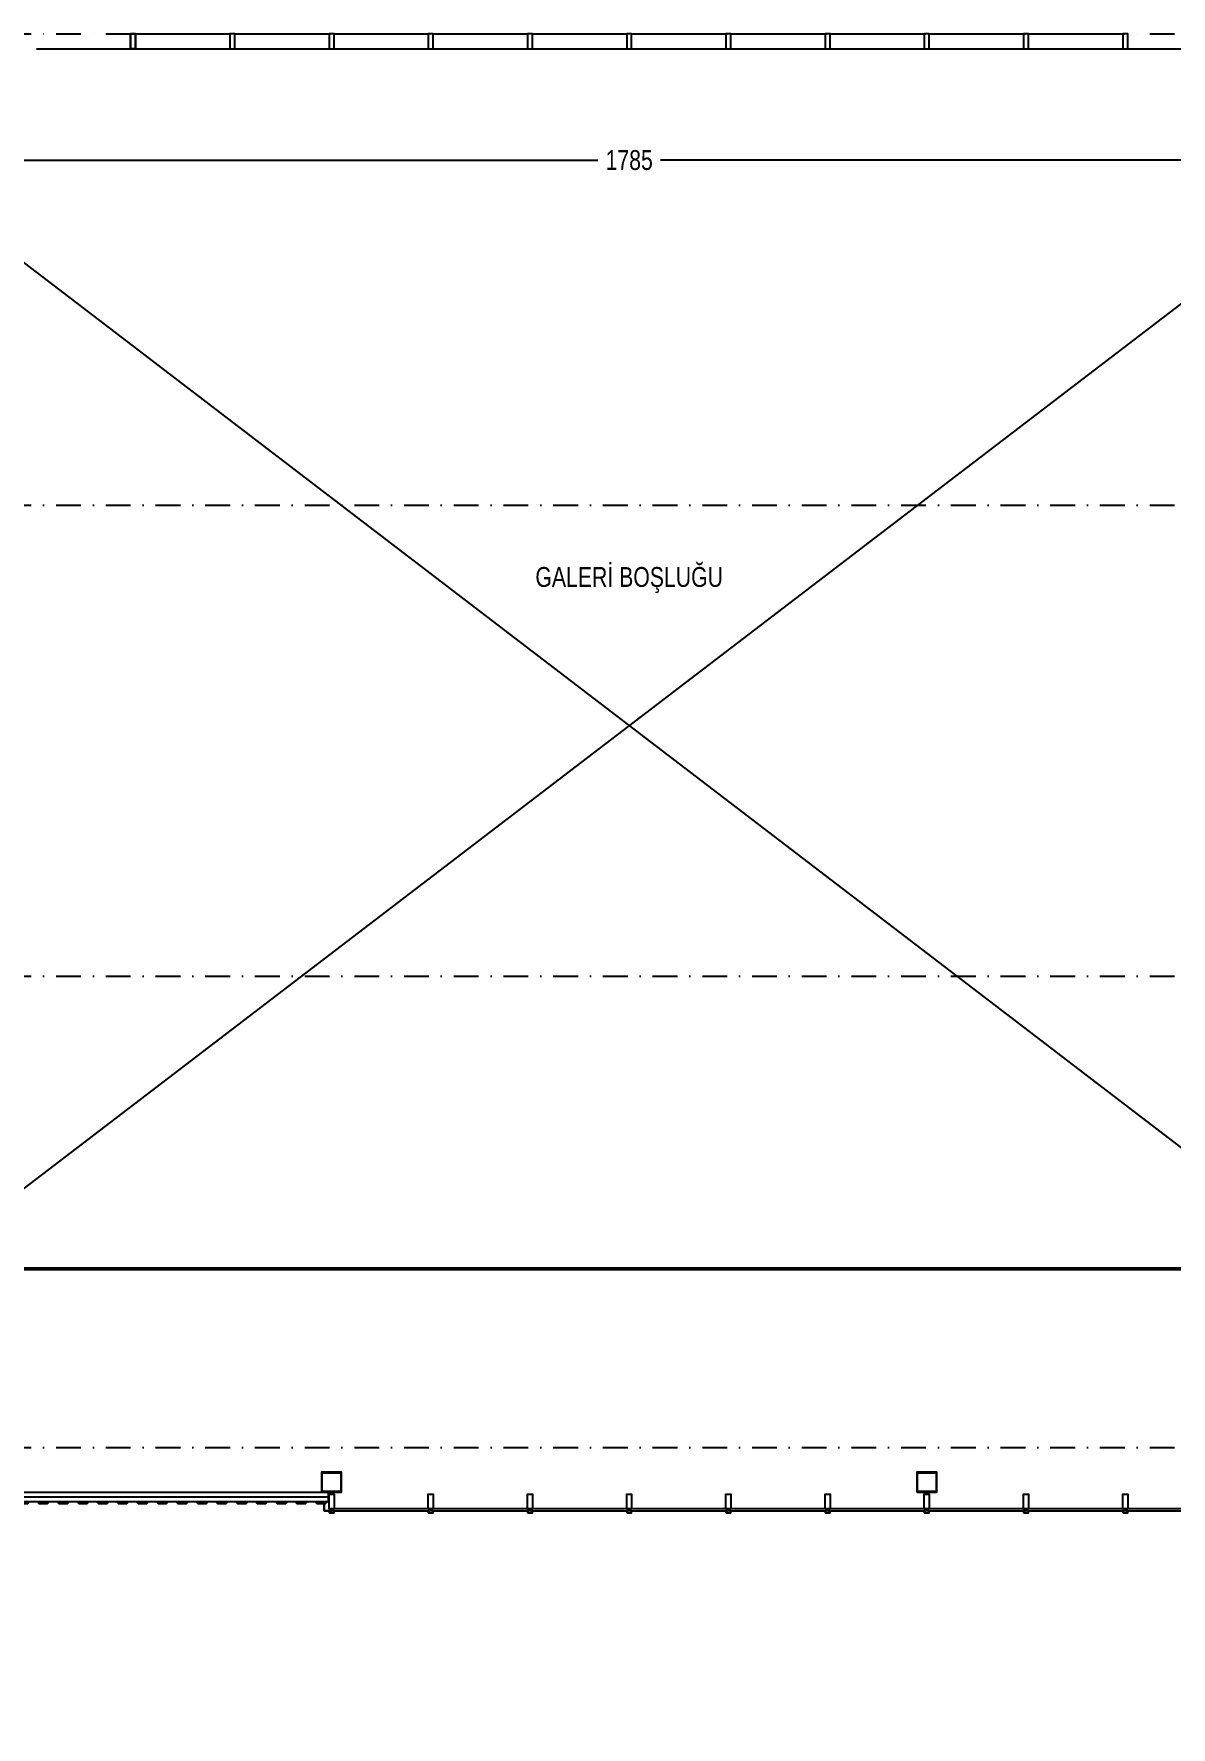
# Model space of a CAD drawing. Header units: centimetres. Extents: x 26569 to 160723, y -3143 to 14565.
# Drawn here: x 93141 to 94287, y 1282 to 2989 of the extents above; entities that cross this region are included whole.
import ezdxf

# ---------------------------------------------------------------- set-up
doc = ezdxf.new("R2010")
doc.units = ezdxf.units.CM
doc.header["$LTSCALE"] = 100
doc.linetypes.add('DASHDOT2', pattern=[0.5, 0.25, -0.125, 0, -0.125])
for name, color, linetype in [('A-ANNO-DIMS', 187, 'Continuous'), ('A-ANNO-GRID', 155, 'DASHDOT2'), ('A-ANNO-TEXT', 50, 'Continuous'), ('A-ELEV-03', 251, 'Continuous'), ('A-ELEV-04', 250, 'Continuous'), ('A-GLAZ-FRME', 12, 'Continuous'), ('A-GLAZ-FULL', 130, 'Continuous'), ('A-GLAZ-SILL', 8, 'Continuous'), ('A-WALL-INSL', 249, 'Continuous'), ('A-WALL-SNWPNL', 200, 'Continuous'), ('A-WALL-STEL', 202, 'Continuous'), ('S-STEL', 3, 'Continuous')]:
    doc.layers.add(name, color=color, linetype=linetype)
doc.layers.add('GEB-BEZUG', color=2, linetype='Continuous', lineweight=50, true_color=0xffff00)
doc.styles.add('Fields_100', font='act_simplex.shx', dxfattribs={"width": 0.8, "height": 20})
doc.linetypes.add('BATTING', pattern='A,0.00254,-2.54,[134,ltypeshp.shx,S=2.54,R=0,X=-2.54,Y=0],-5.08,[134,ltypeshp.shx,S=2.54,R=180,X=2.54,Y=0],-2.54', length=10.16254)
doc.dimstyles.new('FIELDS_100', dxfattribs={"dimscale": 0, "dimtxt": 20, "dimasz": 5, "dimexe": 5, "dimexo": 5, "dimgap": 5, "dimtad": 0, "dimdec": 0, "dimzin": 0, "dimdsep": 46, "dimtxsty": 'Fields_100', "dimblk": 'DOT', "dimcen": 0.09, "dimclrt": 50, "dimadec": 0, "dimazin": 0, "dimtfac": 1, "dimtdec": 0, "dimtix": 1, "dimtofl": 0, "dimtmove": 1, "dimatfit": 3, "dimfxl": 5, "dimfxlon": 1, "dimtolj": 1, "dimtzin": 0, "dimarcsym": 0})

# ---------------------------------------------------------------- blocks, each defined once
blk = doc.blocks.new('_Dot')
at = {"color": 0, "linetype": 'ByBlock', "lineweight": -2}
blk.add_line((-0.5, 0), (-1, 0), dxfattribs=at)
at = {"color": 0, "linetype": 'ByBlock', "const_width": 0.5}
blk.add_lwpolyline([(-0.25, 0, 1), (0.25, 0, 1)], format="xyb", close=True, dxfattribs=at)
blk = doc.blocks.new('*D332')
at = {"layer": 'A-ANNO-DIMS', "color": 0, "lineweight": -2, "transparency": 16777216}
for p, q in [((92848.4, 2866.3), (92848.4, 2856.3)), ((92853.4, 2861.3), (93709.2, 2861.3)), ((94628.4, 2861.3), (93772.5, 2861.3)), ((94633.4, 2866.3), (94633.4, 2856.3))]:
    blk.add_line(p, q, dxfattribs=at)
at = {"layer": 'DEFPOINTS', "color": 0, "transparency": 16777216}
for p in [(92848.4, 2973.6), (94633.4, 2973.6), (94633.4, 2861.3)]:
    blk.add_point(p, dxfattribs=at)
at = {"layer": 'A-ANNO-DIMS', "color": 0, "lineweight": -2, "transparency": 16777216, "xscale": 5, "yscale": 5, "zscale": 5, "rotation": 180}
blk.add_blockref('_Dot', (92848.4, 2861.3), dxfattribs=at)
at = {"layer": 'A-ANNO-DIMS', "color": 0, "lineweight": -2, "transparency": 16777216, "xscale": 5, "yscale": 5, "zscale": 5}
blk.add_blockref('_Dot', (94633.4, 2861.3), dxfattribs=at)
at = {"layer": 'A-ANNO-DIMS', "color": 50, "transparency": 16777216, "insert": (93740.9, 2861.3), "char_height": 20, "attachment_point": 5, "style": 'Fields_100'}
blk.add_mtext('\\A1;1785', dxfattribs=at)
blk = doc.blocks.new('*U418')
at = {"layer": 'A-WALL-SNWPNL'}
blk.add_lwpolyline([(50, 1), (42, 1), (40, -1), (32, -1), (30, 1), (22, 1), (20, -1), (12, -1), (10, 1), (2, 1), (0, -1), (-8, -1), (-10, 1), (-18, 1), (-20, -1), (-28, -1), (-30, 1), (-38, 1), (-40, -1), (-48, -1), (-50, 1)], dxfattribs=at)
blk = doc.blocks.new('*U419')
at = {"layer": 'A-WALL-STEL', "color": 0, "linetype": 'ByBlock', "lineweight": -2, "transparency": 16777216}
for p in [(0, 0), (100, 0), (200, 0), (300, 0), (400, 0), (500, 0), (600, 0), (700, 0)]:
    blk.add_blockref('*U418', p, dxfattribs=at)
blk = doc.blocks.new('*D890')
at = {"layer": 'A-ANNO-DIMS', "color": 0, "lineweight": -2, "transparency": 16777216}
for p, q in [((92540.9, 628), (92540.9, 618)), ((92545.9, 623), (92965.3, 623)), ((93435.9, 623), (93016.4, 623)), ((93440.9, 628), (93440.9, 618))]:
    blk.add_line(p, q, dxfattribs=at)
at = {"layer": 'DEFPOINTS', "color": 0, "transparency": 16777216}
for p in [(92540.9, 1538.6), (93440.9, 1538.6), (93440.9, 623)]:
    blk.add_point(p, dxfattribs=at)
at = {"layer": 'A-ANNO-DIMS', "color": 0, "lineweight": -2, "transparency": 16777216, "xscale": 5, "yscale": 5, "zscale": 5, "rotation": 180}
blk.add_blockref('_Dot', (92540.9, 623), dxfattribs=at)
at = {"layer": 'A-ANNO-DIMS', "color": 0, "lineweight": -2, "transparency": 16777216, "xscale": 5, "yscale": 5, "zscale": 5}
blk.add_blockref('_Dot', (93440.9, 623), dxfattribs=at)
at = {"layer": 'A-ANNO-DIMS', "color": 50, "transparency": 16777216, "insert": (92990.9, 623), "char_height": 20, "attachment_point": 5, "style": 'Fields_100'}
blk.add_mtext('\\A1;900', dxfattribs=at)
blk = doc.blocks.new('*D891')
at = {"layer": 'A-ANNO-DIMS', "color": 0, "lineweight": -2, "transparency": 16777216}
for p, q in [((93440.9, 628), (93440.9, 618)), ((93445.9, 623), (93865.3, 623)), ((94335.9, 623), (93916.4, 623)), ((94340.9, 628), (94340.9, 618))]:
    blk.add_line(p, q, dxfattribs=at)
at = {"layer": 'DEFPOINTS', "color": 0, "transparency": 16777216}
for p in [(93440.9, 1538.6), (94340.9, 1538.6), (94340.9, 623)]:
    blk.add_point(p, dxfattribs=at)
at = {"layer": 'A-ANNO-DIMS', "color": 0, "lineweight": -2, "transparency": 16777216, "xscale": 5, "yscale": 5, "zscale": 5, "rotation": 180}
blk.add_blockref('_Dot', (93440.9, 623), dxfattribs=at)
at = {"layer": 'A-ANNO-DIMS', "color": 0, "lineweight": -2, "transparency": 16777216, "xscale": 5, "yscale": 5, "zscale": 5}
blk.add_blockref('_Dot', (94340.9, 623), dxfattribs=at)
at = {"layer": 'A-ANNO-DIMS', "color": 50, "transparency": 16777216, "insert": (93890.9, 623), "char_height": 20, "attachment_point": 5, "style": 'Fields_100'}
blk.add_mtext('\\A1;900', dxfattribs=at)
blk = doc.blocks.new('*D899')
at = {"layer": 'A-ANNO-DIMS', "color": 0, "lineweight": -2, "transparency": 16777216}
for p, q in [((87448.4, 541.6), (87448.4, 531.6)), ((87453.4, 536.6), (92827.8, 536.6)), ((98280.9, 536.6), (92906.4, 536.6)), ((98285.9, 541.6), (98285.9, 531.6))]:
    blk.add_line(p, q, dxfattribs=at)
at = {"layer": 'DEFPOINTS', "color": 0, "transparency": 16777216}
for p in [(98285.9, 1518.6), (87448.4, 853.6), (98285.9, 536.6)]:
    blk.add_point(p, dxfattribs=at)
at = {"layer": 'A-ANNO-DIMS', "color": 0, "lineweight": -2, "transparency": 16777216, "xscale": 5, "yscale": 5, "zscale": 5, "rotation": 180}
blk.add_blockref('_Dot', (87448.4, 536.6), dxfattribs=at)
at = {"layer": 'A-ANNO-DIMS', "color": 0, "lineweight": -2, "transparency": 16777216, "xscale": 5, "yscale": 5, "zscale": 5}
blk.add_blockref('_Dot', (98285.9, 536.6), dxfattribs=at)
at = {"layer": 'A-ANNO-DIMS', "color": 50, "transparency": 16777216, "insert": (92867.1, 536.6), "char_height": 20, "attachment_point": 5, "style": 'Fields_100'}
blk.add_mtext('\\A1;10838', dxfattribs=at)

msp = doc.modelspace()

# ---------------------------------------------------------------- linework, layer by layer
at = {"layer": 'A-ANNO-GRID'}
for p, q in [((76981.01, 2988.62), (98785.86, 2988.62)), ((76981.01, 2513.62), (98785.86, 2513.62)), ((76981.01, 2038.62), (98785.86, 2038.62)), ((76981.01, 1563.62), (98785.86, 1563.62))]:
    msp.add_line(p, q, dxfattribs=at)
at = {"layer": 'A-ELEV-03', "elevation": 0}
for points in [[(93437.36, 1508.59), (92544.36, 1508.59), (92544.36, 1518.59)], [(93437.36, 1518.59), (93437.36, 1508.59)]]:
    msp.add_lwpolyline(points, dxfattribs=at)
at = {"layer": 'A-ELEV-04'}
for p, q in [((92848.36, 1608.62), (94633.36, 2973.62)), ((92848.36, 2973.62), (94633.36, 1608.62))]:
    msp.add_line(p, q, dxfattribs=at)
at = {"layer": 'A-GLAZ-FRME'}
for points in [[(93243.36, 2973.59), (93238.36, 2973.59), (93238.36, 2988.59), (93243.36, 2988.59)], [(93238.36, 2973.59), (93243.36, 2973.59), (93243.36, 2988.59), (93238.36, 2988.59)], [(93338.36, 2973.59), (93343.36, 2973.59), (93343.36, 2988.59), (93338.36, 2988.59)], [(93438.36, 2973.59), (93443.36, 2973.59), (93443.36, 2988.59), (93438.36, 2988.59)], [(93538.36, 2973.59), (93543.36, 2973.59), (93543.36, 2988.59), (93538.36, 2988.59)], [(93638.36, 2973.59), (93643.36, 2973.59), (93643.36, 2988.59), (93638.36, 2988.59)], [(93738.36, 2973.59), (93743.36, 2973.59), (93743.36, 2988.59), (93738.36, 2988.59)], [(93838.36, 2973.59), (93843.36, 2973.59), (93843.36, 2988.59), (93838.36, 2988.59)], [(93938.36, 2973.59), (93943.36, 2973.59), (93943.36, 2988.59), (93938.36, 2988.59)], [(94038.36, 2973.59), (94043.36, 2973.59), (94043.36, 2988.59), (94038.36, 2988.59)], [(94138.36, 2973.59), (94143.36, 2973.59), (94143.36, 2988.59), (94138.36, 2988.59)], [(94238.36, 2973.59), (94243.36, 2973.59), (94243.36, 2988.59), (94238.36, 2988.59)]]:
    msp.add_lwpolyline(points, close=True, dxfattribs=at)
at = {"layer": 'A-GLAZ-FRME', "elevation": 0}
for points in [[(93443.36, 1501.59), (93438.36, 1501.59), (93438.36, 1516.59), (93443.36, 1516.59)], [(93543.36, 1501.59), (93538.36, 1501.59), (93538.36, 1516.59), (93543.36, 1516.59)], [(93643.36, 1501.59), (93638.36, 1501.59), (93638.36, 1516.59), (93643.36, 1516.59)], [(93743.36, 1501.59), (93738.36, 1501.59), (93738.36, 1516.59), (93743.36, 1516.59)], [(93843.36, 1501.59), (93838.36, 1501.59), (93838.36, 1516.59), (93843.36, 1516.59)], [(93943.36, 1501.59), (93938.36, 1501.59), (93938.36, 1516.59), (93943.36, 1516.59)], [(94043.36, 1501.59), (94038.36, 1501.59), (94038.36, 1516.59), (94043.36, 1516.59)], [(94143.36, 1501.59), (94138.36, 1501.59), (94138.36, 1516.59), (94143.36, 1516.59)], [(94243.36, 1501.59), (94238.36, 1501.59), (94238.36, 1516.59), (94243.36, 1516.59)], [(93438.36, 1497.59), (93443.36, 1497.59), (93443.36, 1499.59), (93438.36, 1499.59)], [(93538.36, 1497.59), (93543.36, 1497.59), (93543.36, 1499.59), (93538.36, 1499.59)], [(93638.36, 1497.59), (93643.36, 1497.59), (93643.36, 1499.59), (93638.36, 1499.59)], [(93738.36, 1497.59), (93743.36, 1497.59), (93743.36, 1499.59), (93738.36, 1499.59)], [(93838.36, 1497.59), (93843.36, 1497.59), (93843.36, 1499.59), (93838.36, 1499.59)], [(93938.36, 1497.59), (93943.36, 1497.59), (93943.36, 1499.59), (93938.36, 1499.59)], [(94038.36, 1497.59), (94043.36, 1497.59), (94043.36, 1499.59), (94038.36, 1499.59)], [(94138.36, 1497.59), (94143.36, 1497.59), (94143.36, 1499.59), (94138.36, 1499.59)], [(94238.36, 1497.59), (94243.36, 1497.59), (94243.36, 1499.59), (94238.36, 1499.59)]]:
    msp.add_lwpolyline(points, close=True, dxfattribs=at)
at = {"layer": 'A-GLAZ-FULL'}
for p, q in [((93243.36, 2988.59), (93338.36, 2988.59)), ((93343.36, 2988.59), (93438.36, 2988.59)), ((93443.36, 2988.59), (93538.36, 2988.59)), ((93543.36, 2988.59), (93638.36, 2988.59)), ((93643.36, 2988.59), (93738.36, 2988.59)), ((93743.36, 2988.59), (93838.36, 2988.59)), ((93843.36, 2988.59), (93938.36, 2988.59)), ((93943.36, 2988.59), (94038.36, 2988.59)), ((94043.36, 2988.59), (94138.36, 2988.59)), ((94143.36, 2988.59), (94238.36, 2988.59))]:
    msp.add_line(p, q, dxfattribs=at)
at = {"layer": 'A-GLAZ-FULL', "elevation": 0}
for points in [[(93441.86, 1499.59), (93539.86, 1499.59), (93539.86, 1501.59), (93441.86, 1501.59)], [(93541.86, 1499.59), (93639.86, 1499.59), (93639.86, 1501.59), (93541.86, 1501.59)], [(93641.86, 1499.59), (93739.86, 1499.59), (93739.86, 1501.59), (93641.86, 1501.59)], [(93741.86, 1499.59), (93839.86, 1499.59), (93839.86, 1501.59), (93741.86, 1501.59)], [(93841.86, 1499.59), (93939.86, 1499.59), (93939.86, 1501.59), (93841.86, 1501.59)], [(93941.86, 1499.59), (94039.86, 1499.59), (94039.86, 1501.59), (93941.86, 1501.59)], [(94041.86, 1499.59), (94139.86, 1499.59), (94139.86, 1501.59), (94041.86, 1501.59)], [(94141.86, 1499.59), (94239.86, 1499.59), (94239.86, 1501.59), (94141.86, 1501.59)], [(94241.86, 1499.59), (94339.86, 1499.59), (94339.86, 1501.59), (94241.86, 1501.59)]]:
    msp.add_lwpolyline(points, close=True, dxfattribs=at)
at = {"layer": 'A-GLAZ-SILL'}
for p, q in [((93143.36, 2973.62), (93238.36, 2973.62)), ((93243.36, 2973.62), (93338.36, 2973.62)), ((93343.36, 2973.62), (93438.36, 2973.62)), ((93443.36, 2973.62), (93538.36, 2973.62)), ((93543.36, 2973.62), (93638.36, 2973.62)), ((93643.36, 2973.62), (93738.36, 2973.62)), ((93743.36, 2973.62), (93838.36, 2973.62)), ((93843.36, 2973.62), (93938.36, 2973.62)), ((93943.36, 2973.62), (94038.36, 2973.62)), ((94043.36, 2973.62), (94138.36, 2973.62)), ((94143.36, 2973.62), (94238.36, 2973.62)), ((94243.36, 2973.62), (94338.36, 2973.62))]:
    msp.add_line(p, q, dxfattribs=at)
at = {"layer": 'A-WALL-INSL', "linetype": 'BATTING', "ltscale": 0.005}
msp.add_line((93437.36, 1513.59), (92545.86, 1513.59), dxfattribs=at)
at = {"layer": 'A-WALL-SNWPNL'}
msp.add_line((92544.36, 1518.59), (93437.36, 1518.59, 0), dxfattribs=at)
at = {"layer": 'A-WALL-SNWPNL', "elevation": 0}
msp.add_lwpolyline([(93437.36, 1508.59), (93436.36, 1508.59), (93434.36, 1506.59), (93426.36, 1506.59), (93424.36, 1508.59), (93416.36, 1508.59), (93414.36, 1506.59), (93406.36, 1506.59), (93404.36, 1508.59), (93396.36, 1508.59), (93394.36, 1506.59), (93386.36, 1506.59), (93384.36, 1508.59), (93376.36, 1508.59), (93374.36, 1506.59), (93366.36, 1506.59), (93364.36, 1508.59), (93356.36, 1508.59), (93354.36, 1506.59), (93346.36, 1506.59), (93344.36, 1508.59)], dxfattribs=at)
msp.add_lwpolyline([(93433.36, 1506.09), (93433.36, 1499.59), (93438.36, 1499.59), (93440.86, 1499.59), (93440.86, 1499.79), (93438.36, 1499.79), (93433.56, 1499.79), (93433.56, 1506.09)], close=True, dxfattribs=at)
at = {"layer": 'GEB-BEZUG'}
msp.add_lwpolyline([(92948.15, 1743.62), (98178.01, 1743.62), (98178.01, 1588.93)], dxfattribs=at)
at = {"layer": 'S-STEL', "elevation": 0}
for points in [[(93430.86, 1518.59), (93450.86, 1518.59), (93450.86, 1538.59), (93430.86, 1538.59)], [(93431.46, 1537.99), (93450.26, 1537.99), (93450.26, 1519.19), (93431.46, 1519.19)], [(94030.86, 1518.59), (94050.86, 1518.59), (94050.86, 1538.59), (94030.86, 1538.59)], [(94031.46, 1537.99), (94050.26, 1537.99), (94050.26, 1519.19), (94031.46, 1519.19)]]:
    msp.add_lwpolyline(points, close=True, dxfattribs=at)

# ---------------------------------------------------------------- block references
at = {"layer": 'A-WALL-STEL'}
msp.add_blockref('*U419', (92594.36, 1507.59), dxfattribs=at)

# ---------------------------------------------------------------- texts
at = {"layer": 'A-ANNO-TEXT', "insert": (93740.86, 2451.12), "char_height": 20, "attachment_point": 2, "style": 'Fields_100'}
msp.add_mtext_dynamic_manual_height_columns('GALERİ BOŞLUĞU', width=436.6649, gutter_width=100, heights=[0], dxfattribs=at)

# ---------------------------------------------------------------- dimensions: what is measured, and where the dimension line sits
at = {"layer": 'A-ANNO-DIMS'}
for base, p1, p2, picture, middle in [((94633.36, 2861.33), (92848.36, 2973.62), (94633.36, 2973.62), '*D332', (93740.86, 2861.33)), ((93440.86, 623), (92540.86, 1538.59), (93440.86, 1538.59), '*D890', (92990.86, 623)), ((94340.86, 623), (93440.86, 1538.59), (94340.86, 1538.59), '*D891', (93890.86, 623)), ((98285.85656433, 536.57354526), (87448.35656433, 853.59325813), (98285.85656433, 1518.59325813), '*D899', (92867.10656433, 536.57354526))]:
    dim = msp.add_linear_dim(base=base, p1=p1, p2=p2, dimstyle='FIELDS_100', override={"dimscale": 1}, dxfattribs=at)
    dim.commit()
    dim.dimension.update_dxf_attribs({"geometry": picture, "text_midpoint": middle})

doc.saveas('drawing.dxf')
